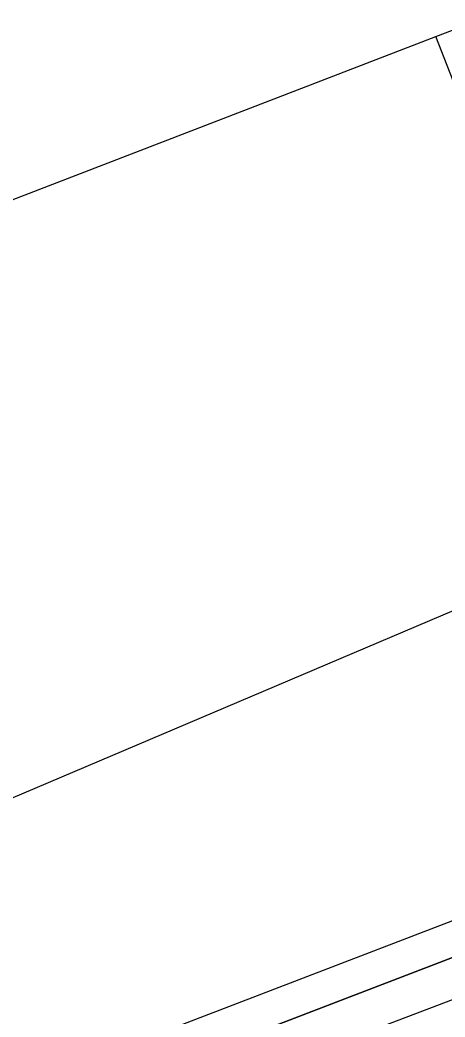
# Model space of a CAD drawing. Header units: feet. Extents: x -84 to 198, y -22 to 181.
# Drawn here: x 98.671 to 98.98, y 22.931 to 23.656 of the extents above; entities that cross this region are included whole.
import ezdxf

# ---------------------------------------------------------------- set-up
doc = ezdxf.new("R2010")
doc.units = ezdxf.units.FT
doc.layers.add('A-LINEA', color=7, linetype='CONTINUOUS')

msp = doc.modelspace()

# ---------------------------------------------------------------- linework, layer by layer
at = {"layer": 'A-LINEA'}
for p, q in [((93.693, 20.9769), (103.4585, 25.128)), ((93.693, 20.9769), (103.4585, 25.128)), ((95.52, 22.3111), (98.9733, 23.6444)), ((95.52, 22.3111), (98.9733, 23.6444))]:
    msp.add_line(p, q, dxfattribs=at)
for points in [[(98.9733, 23.6444), (99.2533, 23.7511), (99.4533, 23.2044), (99.1867, 23.0978), (98.9733, 23.6444)], [(98.9733, 23.6444), (99.2533, 23.7511), (99.4533, 23.2044), (99.1867, 23.0978), (98.9733, 23.6444)], [(95.6267, 21.6978), (95.6267, 21.6844), (99.3067, 23.0978), (99.3067, 23.1111), (99.3067, 23.1244), (95.6267, 21.7111), (95.6133, 21.7111), (95.6267, 21.6978)], [(95.6267, 21.6978), (95.6267, 21.6844), (99.3067, 23.0978), (99.3067, 23.1111), (99.3067, 23.1244), (95.6267, 21.7111), (95.6133, 21.7111), (95.6267, 21.6978)], [(95.64, 21.6711), (99.32, 23.0711), (99.32, 23.0844), (99.32, 23.0978), (99.3067, 23.0978), (95.6267, 21.6844), (95.64, 21.6711)], [(95.64, 21.6711), (99.32, 23.0711), (99.32, 23.0844), (99.32, 23.0978), (99.3067, 23.0978), (95.6267, 21.6844), (95.64, 21.6711)]]:
    msp.add_lwpolyline(points, dxfattribs=at)

doc.saveas('drawing.dxf')
